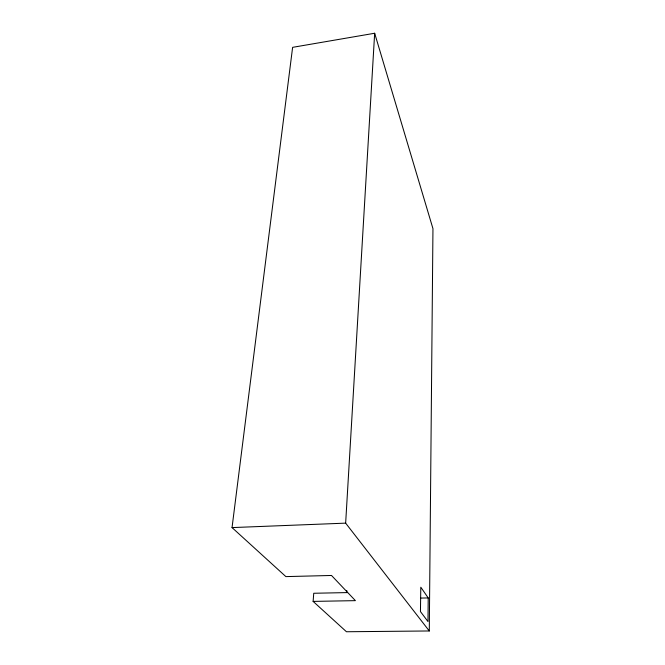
<?xml version="1.0" encoding="UTF-8"?>
<svg xmlns="http://www.w3.org/2000/svg" width="665" height="665" viewBox="0 0 665 665"><rect width="100%" height="100%" fill="white"/><g stroke="black" fill="none" stroke-linecap="round" stroke-linejoin="round"><path stroke-width="1" d="M313.124 601.401L346.465 631.75L429.291 630.969L432.957 228.652L374.661 33.25L292.617 47.34L232.043 527.594L285.884 576.605L331.503 575.466L355.409 600.645L313.124 601.401L313.739 593.263L347.62 592.582M428.218 597.935L427.986 621.576L420.446 611.567L420.795 587.195L428.218 597.935L420.621 598.076M346.673 592.54L346.789 590.462M429.291 630.969L345.65 523.139L374.661 33.25M232.043 527.594L345.65 523.139"/></g></svg>
